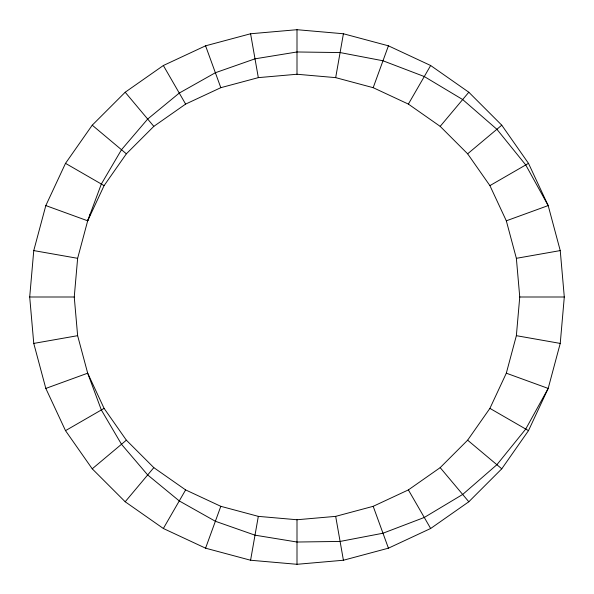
<?xml version="1.0" encoding="UTF-8"?>
<svg xmlns="http://www.w3.org/2000/svg" width="594" height="594" viewBox="0 0 594 594"><rect width="100%" height="100%" fill="white"/><g stroke="black" fill="none" stroke-linecap="round" stroke-linejoin="round"><path stroke-width="0.89" d="M29.7 297L33.761 250.586L45.82 205.576L65.511 163.35L92.233 125.186L125.186 92.233L163.35 65.511L205.576 45.82L250.586 33.761L297 29.7L343.414 33.761L388.424 45.82L430.65 65.511L468.815 92.233L501.767 125.186L528.489 163.35L548.18 205.576L560.239 250.586L564.3 297L560.239 343.414L548.18 388.424L528.489 430.65L501.767 468.815L468.815 501.767L430.65 528.489L388.424 548.18L343.414 560.239L297 564.3L250.586 560.239L205.576 548.18L163.35 528.489L125.186 501.767L92.233 468.815L65.511 430.65L45.82 388.424L33.761 343.414L29.7 297L74.25 297L77.636 258.323L87.682 220.812L101.336 184.036L121.488 149.725L147.683 119.052L179.262 93.072L215.37 72.735L255.004 58.828L297 51.975L340.102 52.562L382.981 60.774L424.287 76.537L462.681 99.547L496.888 129.277L525.735 164.939L548.18 205.576L506.318 220.812L489.909 185.625L467.634 153.816L440.184 126.366L408.375 104.091L373.188 87.682L335.677 77.636L297 74.25L258.323 77.636L220.812 87.682L185.625 104.091L153.816 126.366L126.366 153.816L104.091 185.625L87.682 220.812L45.82 205.576M74.25 297L77.636 335.677L87.682 373.188L104.091 408.375L126.366 440.184L153.816 467.634L185.625 489.909L220.812 506.318L258.323 516.364L297 519.75L335.677 516.364L373.188 506.318L408.375 489.909L440.184 467.634L467.634 440.184L489.909 408.375L506.318 373.188L516.364 335.677L519.75 297L516.364 258.323L506.318 220.812M250.586 560.239L258.323 516.364M335.677 77.636L343.414 33.761M205.576 548.18L220.812 506.318M373.188 87.682L388.424 45.82M87.682 220.812L88.64 218.25M89.271 216.535L90.221 213.974M163.35 528.489L185.625 489.909M408.375 104.091L430.65 65.511M125.186 501.767L153.816 467.634M440.184 126.366L468.815 92.233M92.233 468.815L126.366 440.184M467.634 153.816L501.767 125.186M65.511 430.65L104.091 408.375M489.909 185.625L528.489 163.35M45.82 388.424L87.682 373.188L101.336 409.964L121.488 444.275L147.683 474.948L179.262 500.928L215.37 521.265L255.004 535.172L297 542.025L340.102 541.438L382.981 533.226L424.287 517.463L462.681 494.453L496.888 464.723L525.735 429.061L548.18 388.424L506.318 373.188M33.761 343.414L77.636 335.677M516.364 258.323L560.239 250.586M519.75 297L564.3 297M33.761 250.586L77.636 258.323M516.364 335.677L560.239 343.414M65.511 163.35L104.091 185.625M489.909 408.375L528.489 430.65M92.233 125.186L126.366 153.816M467.634 440.184L501.767 468.815M125.186 92.233L153.816 126.366M440.184 467.634L468.815 501.767M163.35 65.511L185.625 104.091M408.375 489.909L430.65 528.489M205.576 45.82L220.812 87.682M373.188 506.318L388.424 548.18M250.586 33.761L258.323 77.636M335.677 516.364L343.414 560.239M297 29.7L297 74.25M297 519.75L297 564.3"/></g></svg>
